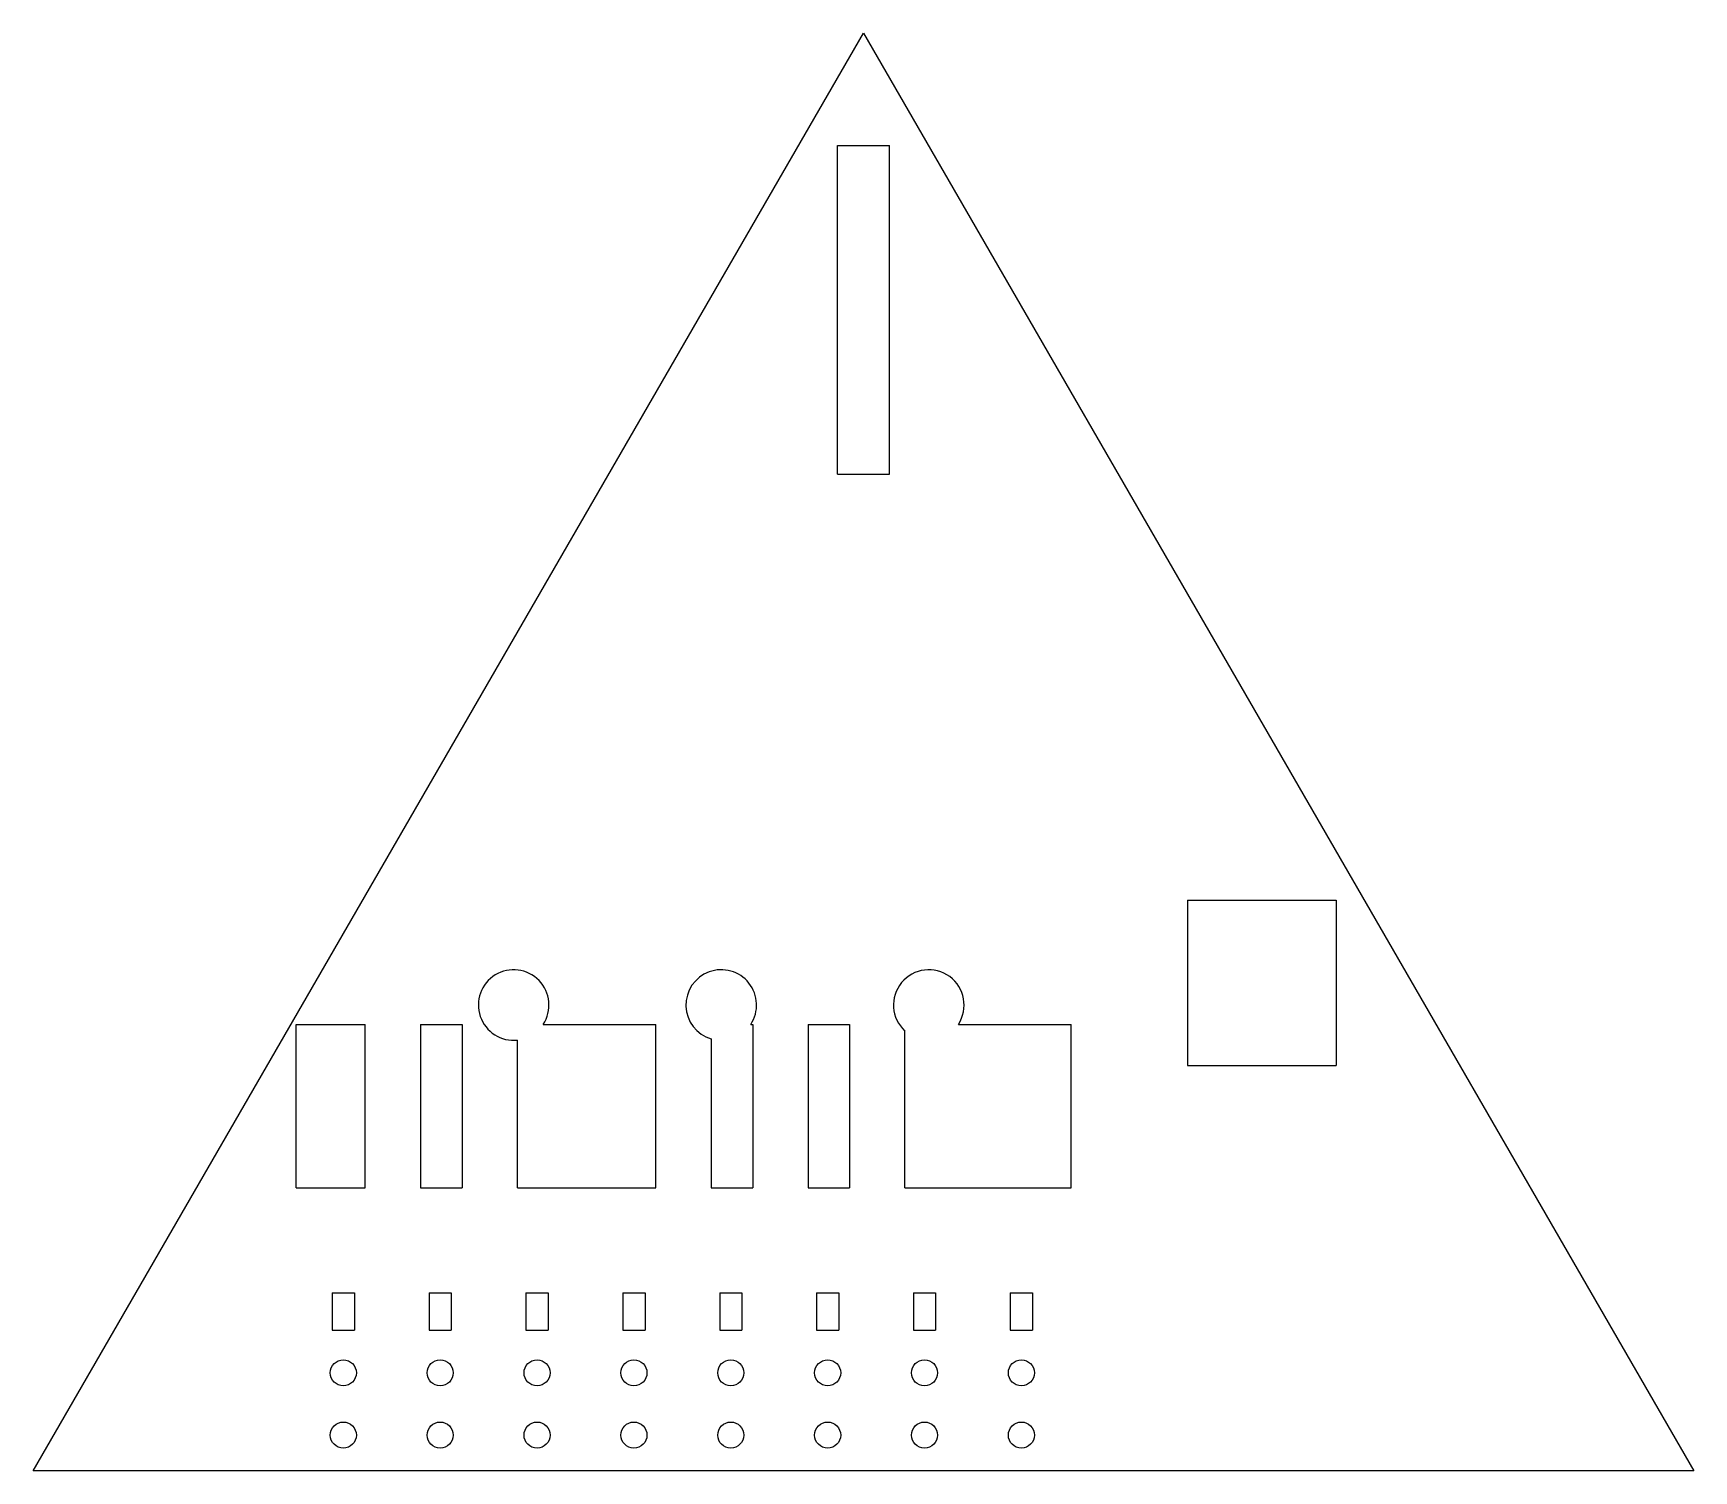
# Model space of a CAD drawing. Extents: x -152 to 152, y 0 to 264.
import ezdxf

# ---------------------------------------------------------------- set-up
doc = ezdxf.new("R2010")
doc.units = 0
doc.layers.add('MODELSKETCH_VISIBLE', color=7, linetype='CONTINUOUS')

msp = doc.modelspace()

# ---------------------------------------------------------------- linework, layer by layer
at = {"layer": 'MODELSKETCH_VISIBLE'}
for p, q in [((-152.4, 0), (0, 263.96)), ((0, 263.96), (152.4, 0)), ((-4.76, 243.33), (4.76, 243.33)), ((-4.76, 183), (-4.76, 243.33)), ((4.76, 183), (4.76, 243.33)), ((-4.76, 183), (4.76, 183)), ((59.44, 104.75), (59.44, 74.42)), ((59.44, 104.75), (86.74, 104.75)), ((86.74, 104.75), (86.74, 74.42)), ((-104.15, 81.97), (-91.45, 81.97)), ((-104.15, 51.97), (-104.15, 81.97)), ((-91.45, 51.97), (-91.45, 81.97)), ((-81.29, 81.97), (-81.29, 51.97)), ((-81.29, 81.97), (-73.67, 81.97)), ((-73.67, 81.97), (-73.67, 51.97)), ((-58.79, 81.97), (-50.81, 81.97)), ((-50.81, 81.97), (-38.11, 81.97)), ((-38.11, 51.97), (-38.11, 81.97)), ((-27.95, 79.31), (-27.95, 51.97)), ((-20.69, 81.97), (-20.33, 81.97)), ((-20.33, 81.97), (-20.33, 51.97)), ((-10.17, 81.97), (-2.55, 81.97)), ((-10.17, 81.97), (-10.17, 51.97)), ((-2.55, 81.97), (-2.55, 51.97)), ((7.61, 51.97), (7.61, 80.75)), ((17.41, 81.97), (20.31, 81.97)), ((20.31, 81.97), (38.09, 81.97)), ((38.09, 51.97), (38.09, 81.97)), ((-63.51, 51.97), (-63.51, 79.08)), ((59.44, 74.42), (86.74, 74.42)), ((-104.15, 51.97), (-91.45, 51.97)), ((-81.29, 51.97), (-73.67, 51.97)), ((-63.51, 51.97), (-50.81, 51.97)), ((-50.81, 51.97), (-38.11, 51.97)), ((-27.95, 51.97), (-20.33, 51.97)), ((-10.17, 51.97), (-2.55, 51.97)), ((7.61, 51.97), (20.31, 51.97)), ((20.31, 51.97), (38.09, 51.97)), ((-97.51, 32.66), (-97.51, 25.83)), ((-97.51, 32.66), (-93.44, 32.66)), ((-93.44, 32.66), (-93.44, 25.83)), ((-79.73, 32.66), (-75.66, 32.66)), ((-79.73, 32.66), (-79.73, 25.83)), ((-75.66, 32.66), (-75.66, 25.83)), ((-61.95, 32.66), (-61.95, 25.83)), ((-61.95, 32.66), (-57.88, 32.66)), ((-57.88, 32.66), (-57.88, 25.83)), ((-44.17, 32.66), (-44.17, 25.83)), ((-44.17, 32.66), (-40.1, 32.66)), ((-40.1, 32.66), (-40.1, 25.83)), ((-26.39, 32.66), (-26.39, 25.83)), ((-26.39, 32.66), (-22.32, 32.66)), ((-22.32, 32.66), (-22.32, 25.83)), ((-8.61, 32.66), (-4.54, 32.66)), ((-8.61, 32.66), (-8.61, 25.83)), ((-4.54, 32.66), (-4.54, 25.83)), ((9.17, 32.66), (13.24, 32.66)), ((9.17, 32.66), (9.17, 25.83)), ((13.24, 32.66), (13.24, 25.83)), ((26.95, 32.66), (31.02, 32.66)), ((26.95, 32.66), (26.95, 25.83)), ((31.02, 32.66), (31.02, 25.83)), ((-97.51, 25.83), (-93.44, 25.83)), ((-79.73, 25.83), (-75.66, 25.83)), ((-61.95, 25.83), (-57.88, 25.83)), ((-44.17, 25.83), (-40.1, 25.83)), ((-26.39, 25.83), (-22.32, 25.83)), ((-8.61, 25.83), (-4.54, 25.83)), ((9.17, 25.83), (13.24, 25.83)), ((26.95, 25.83), (31.02, 25.83)), ((152.4, 0), (-152.4, 0))]:
    msp.add_line(p, q, dxfattribs=at)
for centre in [(-95.48, 17.99), (-77.7, 17.99), (-59.92, 17.99), (-42.14, 17.99), (-24.36, 17.99), (-6.58, 17.99), (11.2, 17.99), (28.98, 17.99), (-95.48, 6.56), (-77.7, 6.56), (-59.92, 6.56), (-42.14, 6.56), (-24.36, 6.56), (-6.58, 6.56), (11.2, 6.56), (28.98, 6.56)]:
    msp.add_circle(centre, 2.39, dxfattribs=at)
for centre, end in [((-64.21, 85.52), 276.196), ((-26.11, 85.52), 253.4933), ((11.99, 85.52), 227.446)]:
    msp.add_arc(centre, 6.48, 326.7486, end, dxfattribs=at)

doc.saveas('drawing.dxf')
